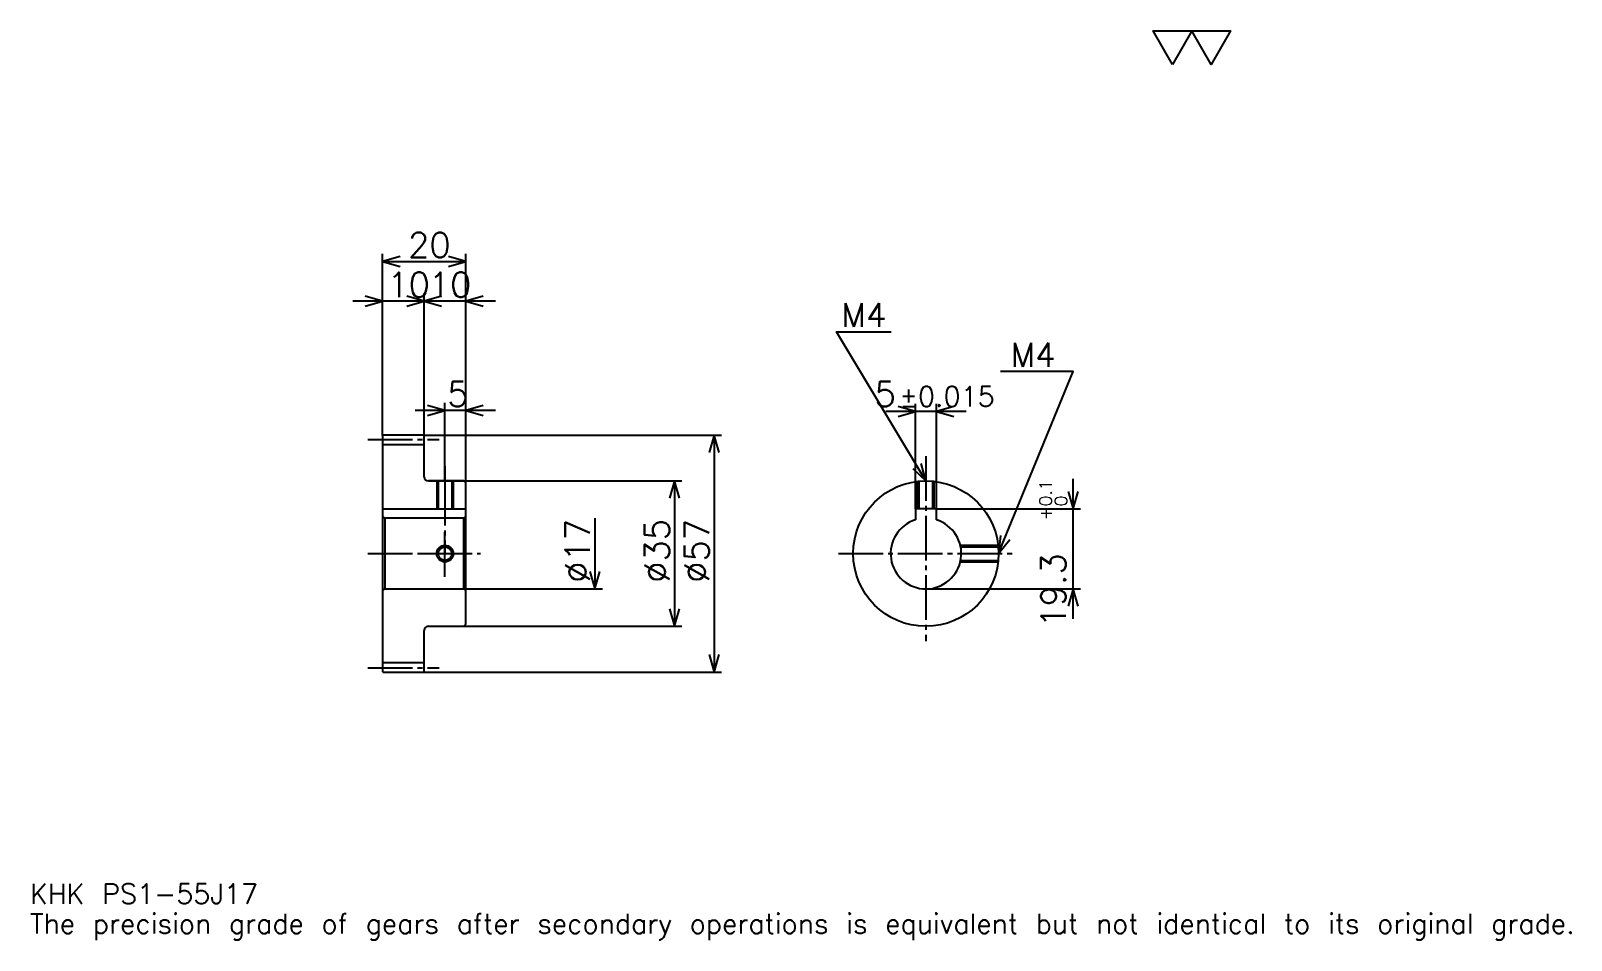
# Model space of a CAD drawing. Extents: x 12 to 383, y 4 to 223.
import ezdxf

# ---------------------------------------------------------------- set-up
doc = ezdxf.new("R2010")
doc.units = 0
doc.linetypes.add('DASHDOT', pattern=[14.347826, 10.76087, -1.195652, 1.195652, -1.195652])
doc.layers.get('0').update_dxf_attribs({"linetype": 'CONTINUOUS'})
doc.layers.add('DASHDOT', color=6, linetype='DASHDOT')
doc.styles.add('KANJI', font='TXT', dxfattribs={"bigfont": 'BIGFONT'})

msp = doc.modelspace()

# ---------------------------------------------------------------- linework, layer by layer
at = {"color": 5}
for p, q in [((96.847832, 125.945656), (96.847832, 169.58696)), ((96.847832, 167.793488), (116.847832, 167.793488)), ((116.847832, 125.945656), (116.847832, 169.58696)), ((106.847832, 125.945656), (106.847832, 160.021744)), ((114.021744, 158.228271), (89.67392, 158.228271)), ((124.021744, 158.228271), (99.67392, 158.228271)), ((111.847832, 125.945656), (111.847832, 133.717392)), ((225.108704, 108.245659), (225.108704, 133.478271)), ((230.108704, 108.245659), (230.108704, 133.478271)), ((124.021744, 131.92392), (104.67392, 131.92392)), ((237.282623, 131.684784), (217.934784, 131.684784)), ((96.847832, 125.845657), (96.847832, 125.945656)), ((106.747833, 125.945656), (116.847832, 125.945656)), ((106.847832, 125.845657), (106.847832, 125.945656)), ((111.847832, 114.945656), (111.847832, 125.945656)), ((111.847832, 114.945656), (111.847832, 125.945656)), ((116.847832, 125.945656), (178.42392, 125.945656)), ((116.847832, 114.445656), (116.847832, 125.945656)), ((176.630432, 125.945656), (176.630432, 68.945656)), ((107.847832, 114.945656), (116.847832, 114.945656)), ((116.847832, 114.945656), (168.858704, 114.945656)), ((167.065216, 114.945656), (167.065216, 79.945656)), ((263.043488, 81.771744), (263.043488, 115.419571)), ((230.108704, 108.245659), (264.836945, 108.245659)), ((147.934784, 105.945656), (147.934784, 88.945656)), ((116.847832, 88.945656), (149.728271, 88.945656)), ((227.608704, 88.945656), (264.836945, 88.945656)), ((107.847832, 79.945656), (116.847832, 79.945656)), ((116.847832, 79.945656), (168.858704, 79.945656)), ((106.747833, 68.945656), (116.847832, 68.945656)), ((116.847832, 68.945656), (178.42392, 68.945656))]:
    msp.add_line(p, q, dxfattribs=at)
at = {"color": 4}
for p, q in [((96.847832, 123.695656), (106.847832, 123.695656)), ((96.847832, 108.245659), (116.847832, 108.245659)), ((97.347832, 105.945656), (97.347832, 88.945656)), ((116.347832, 105.945656), (116.847832, 106.445656)), ((116.347832, 88.945656), (116.847832, 88.445656)), ((96.847832, 71.195656), (106.847832, 71.195656))]:
    msp.add_line(p, q, dxfattribs=at)
at = {"color": 7}
msp.add_lwpolyline([(286.956512, 215.217392), (282.293457, 223.300003), (300.945648, 223.300003), (296.282593, 215.217392), (291.619568, 223.300003), (286.956512, 215.217392)], dxfattribs=at)
at = {"color": 5}
for points in [[(101.032616, 168.989136), (96.847832, 167.793488), (101.032616, 166.597824)], [(112.663048, 166.597824), (116.847832, 167.793488), (112.663048, 168.989136)], [(92.663048, 157.032608), (96.847832, 158.228271), (92.663048, 159.42392)], [(102.663048, 157.032608), (106.847832, 158.228271), (102.663048, 159.42392)], [(111.032616, 159.42392), (106.847832, 158.228271), (111.032616, 157.032608)], [(121.032616, 159.42392), (116.847832, 158.228271), (121.032616, 157.032608)], [(227.608704, 114.945656), (206.08696, 150.815216), (219.239136, 150.815216)], [(245.108704, 97.445656), (263.043488, 141.25), (245.586945, 141.25)], [(107.663048, 130.728271), (111.847832, 131.92392), (107.663048, 133.119568)], [(121.032616, 133.119568), (116.847832, 131.92392), (121.032616, 130.728271)], [(220.92392, 130.489136), (225.108704, 131.684784), (220.92392, 132.880432)], [(234.293488, 132.880432), (230.108704, 131.684784), (234.293488, 130.489136)], [(177.826096, 121.760872), (176.630432, 125.945656), (175.434784, 121.760872)], [(224.430389, 117.918915), (227.608704, 114.945656), (226.480896, 119.149231)], [(168.26088, 110.760872), (167.065216, 114.945656), (165.869568, 110.760872)], [(261.847839, 112.430435), (263.043488, 108.245659), (264.239136, 112.430435)], [(245.587799, 101.771446), (245.108704, 97.445656), (247.800812, 100.865372)], [(146.739136, 93.13044), (147.934784, 88.945656), (149.130432, 93.13044)], [(264.239136, 84.760872), (263.043488, 88.945656), (261.847839, 84.760872)], [(165.869568, 84.13044), (167.065216, 79.945656), (168.26088, 84.13044)], [(175.434784, 73.13044), (176.630432, 68.945656), (177.826096, 73.13044)]]:
    msp.add_lwpolyline(points, dxfattribs=at)
at = {"color": 4}
for points in [[(106.847832, 115.945656), (106.847832, 125.845657), (106.747833, 125.945656), (96.94783, 125.945656), (96.847832, 125.845657), (96.847832, 88.445656)], [(107.847832, 79.945656), (116.347832, 79.945656), (116.847832, 80.445656), (116.847832, 114.445656), (116.347832, 114.945656), (107.847832, 114.945656)], [(109.847832, 114.945656), (109.847832, 108.245659)], [(110.227829, 114.945656), (110.227829, 108.245659)], [(113.467834, 114.945656), (113.467834, 108.245659)], [(113.847832, 114.945656), (113.847832, 108.245659)], [(225.608704, 108.245659), (225.608704, 114.830994)], [(225.988708, 108.245659), (225.988708, 114.870514)], [(229.228699, 108.245659), (229.228699, 114.870514)], [(229.608704, 108.245659), (229.608704, 114.830994)], [(230.108704, 105.569695), (230.108704, 108.245659), (225.108704, 108.245659), (225.108704, 105.569695)], [(96.847832, 88.445656), (97.347832, 88.945656), (116.347832, 88.945656), (116.347832, 105.945656), (97.347832, 105.945656), (96.847832, 106.445656)], [(235.870056, 99.445656), (244.994049, 99.445656)], [(235.952881, 99.065659), (245.033539, 99.065659)], [(235.870056, 95.445656), (244.994049, 95.445656)], [(235.952881, 95.825653), (245.033539, 95.825653)], [(96.847832, 88.445656), (96.847832, 69.045654), (96.94783, 68.945656), (106.747833, 68.945656), (106.847832, 69.045654), (106.847832, 78.945656)]]:
    msp.add_lwpolyline(points, dxfattribs=at)
for centre, radius in [((227.608704, 97.445656), 17.5), ((111.847832, 97.445656), 1.62)]:
    msp.add_circle(centre, radius, dxfattribs=at)
at = {"color": 7}
msp.add_circle((111.847832, 97.445656), 2, dxfattribs=at)
at = {"color": 4}
for centre, radius, start, end in [((107.847832, 115.945656), 1, 180, 270), ((227.608704, 97.445656), 8.5, 107.10463483, 72.89536517), ((107.847832, 78.945656), 1, 90, 180)]:
    msp.add_arc(centre, radius, start, end, dxfattribs=at)
at = {"layer": 'DASHDOT', "color": 7}
for p, q in [((93.260872, 124.945656), (110.434792, 124.945656)), ((227.608704, 120.92392), (227.608704, 76.358704)), ((111.847832, 114.945656), (111.847832, 97.445656)), ((93.260872, 97.445656), (120.434784, 97.445656)), ((206.521744, 97.445656), (248.695648, 97.445656)), ((93.260872, 69.945656), (110.434792, 69.945656))]:
    msp.add_line(p, q, dxfattribs=at)
for points in [[(111.847832, 118.532608), (111.847832, 104.658699)], [(111.847832, 91.858696), (111.847832, 103.032616)], [(106.26088, 97.445656), (117.434784, 97.445656)]]:
    msp.add_lwpolyline(points, dxfattribs=at)

# ---------------------------------------------------------------- texts
at = {"color": 7, "style": 'KANJI'}
for s, height, p in [('20', 5.978261, (102.96196, 168.75)), ('10', 5.978261, (97.96196, 159.184784)), ('10', 5.978261, (107.96196, 159.184784)), ('M4', 5.739131, (207.282623, 152.010864)), ('M4', 5.739131, (247.978271, 142.445648)), ('5', 5.978261, (112.4049, 132.880432)), ('5', 5.978261, (215.268372, 132.880432)), ('%%p0.015', 4.782609, (221.186127, 132.880432)), ('KHK PS1-55J17', 4.782609, (11.956522, 13.152174)), ('The precision grade of gears after secondary operations is equivalent but not identical to its original grade.', 4.782609, (11.956522, 5.978261))]:
    msp.add_text(s, height=height, dxfattribs=at).set_placement(p)
for s, height, p in [('0.1', 2.98913, (257.902161, 108.843597)), ('+', 2.98913, (257.902161, 105.495773)), ('0', 2.98913, (261.608704, 108.843597)), ('%%c17', 5.978261, (146.739136, 90.421196)), ('%%c35', 5.978261, (165.869568, 90.421204)), ('%%c57', 5.978261, (175.434784, 90.421204)), ('19.3', 5.978261, (261.25, 79.619492))]:
    msp.add_text(s, height=height, rotation=90, dxfattribs=at).set_placement(p)

doc.saveas('drawing.dxf')
